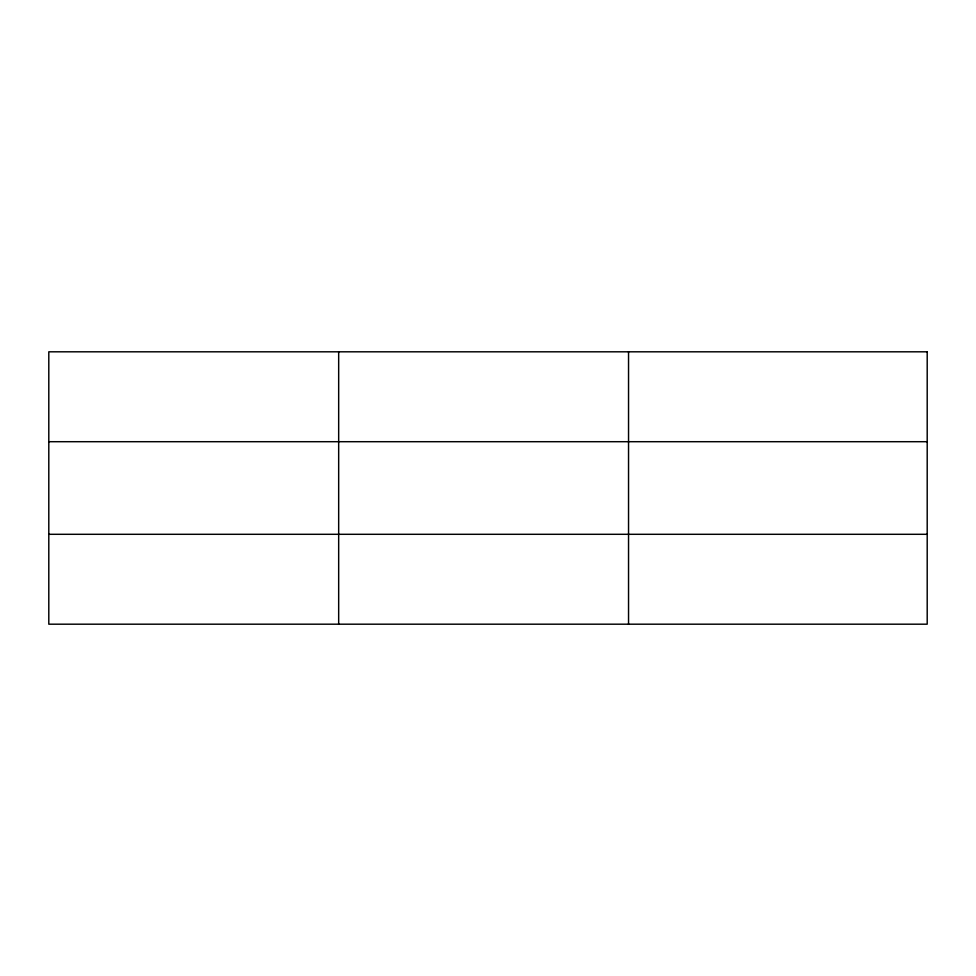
<?xml version="1.0" encoding="UTF-8"?>
<svg xmlns="http://www.w3.org/2000/svg" width="976" height="976" viewBox="0 0 976 976"><rect width="100%" height="100%" fill="white"/><g stroke="black" fill="none" stroke-linecap="round" stroke-linejoin="round"><path stroke-width="1.46" d="M338.672 351.811L338.672 624.189M628.544 351.811L628.544 624.189M48.8 441.701L927.2 441.701M48.8 534.299L927.2 534.299M927.2 351.811L927.2 624.189L48.8 624.189L48.8 351.811L927.2 351.811"/></g></svg>
